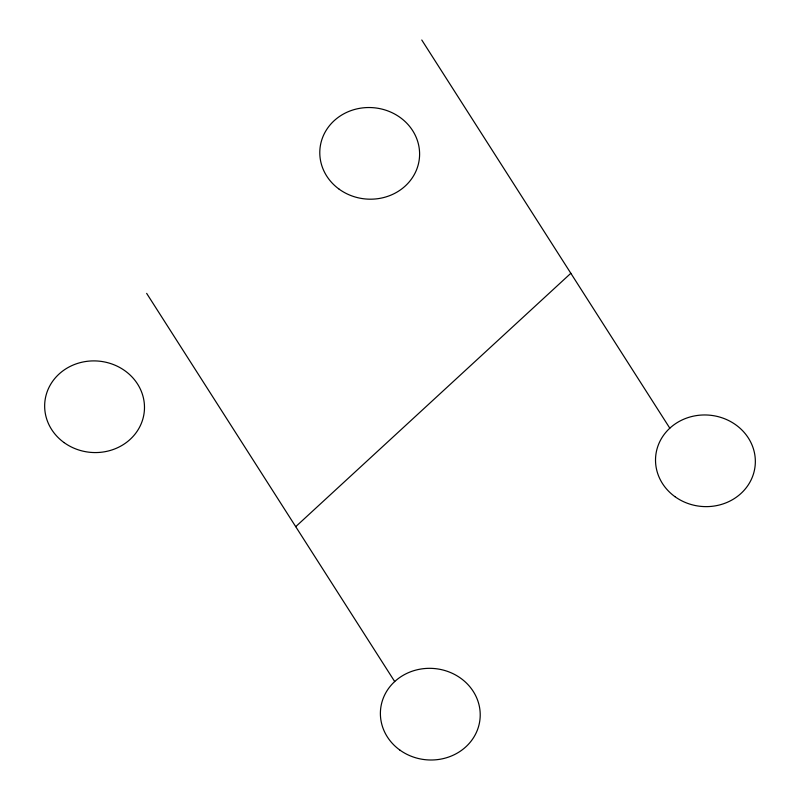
<?xml version="1.0" encoding="UTF-8"?>
<svg xmlns="http://www.w3.org/2000/svg" width="800" height="800" viewBox="0 0 800 800"><rect width="100%" height="100%" fill="white"/><g stroke="black" fill="none" stroke-linecap="round" stroke-linejoin="round"><path stroke-width="1.2" d="M295.72 526.66L570.84 273.29M421.77 40L669.82 428.19M146.65 293.37L394.7 681.56M64.07 442.59A49.94 45.8 5 0 0 144.04 413.53A49.94 45.8 5 0 0 75.6 364.08A49.94 45.8 5 0 0 64.07 442.59M399.8 750.02A49.94 45.8 5 0 0 479.77 720.97A49.94 45.8 5 0 0 411.34 671.51A49.94 45.8 5 0 0 399.8 750.02M339.19 189.21A49.94 45.8 5 0 0 419.16 160.16A49.94 45.8 5 0 0 350.73 110.71A49.94 45.8 5 0 0 339.19 189.21M674.93 496.65A49.94 45.8 5 0 0 754.9 467.59A49.94 45.8 5 0 0 686.47 418.14A49.94 45.8 5 0 0 674.93 496.65"/></g></svg>
